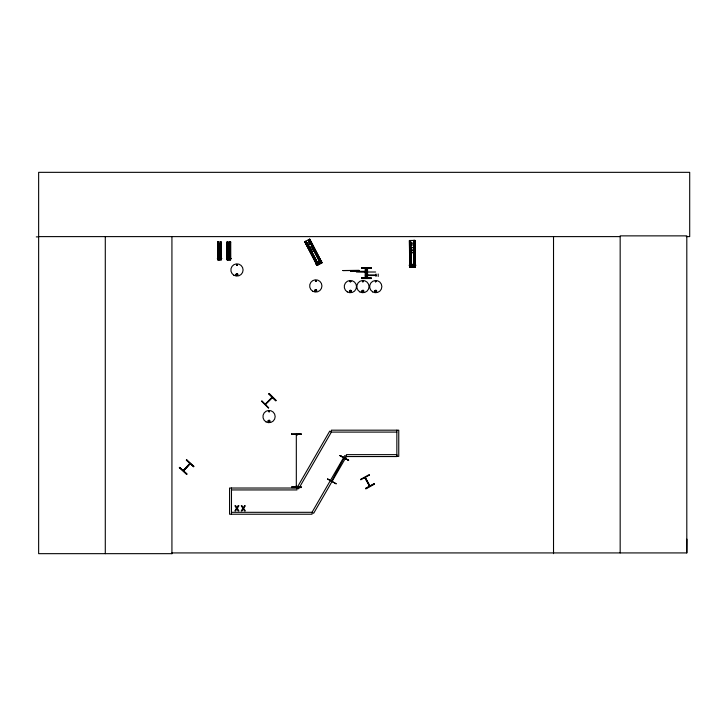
<?xml version="1.0" encoding="UTF-8"?>
<svg xmlns="http://www.w3.org/2000/svg" width="726" height="726" viewBox="0 0 726 726"><rect width="100%" height="100%" fill="white"/><g stroke="black" fill="none" stroke-linecap="round" stroke-linejoin="round"><path stroke-width="1.09" d="M686.306 236.612L689.7 236.612L689.7 172.334L38.641 172.334L38.641 553.666L172.026 553.666L171.935 552.922L686.805 552.922L686.905 539.137M343.843 458.315L344.387 458.097M296.317 434.429L296.671 435.518L296.662 434.429M296.208 486.139L296.707 485.957L296.662 487.028M296.752 486.919L296.653 486.039L296.217 486.819M236.721 264.808L237.275 264.872L236.749 265.008M269.527 411.606C268.511 409.528 268.511 413.448 269.573 411.333M269.636 421.162C267.567 423.222 269.455 418.666 269.464 421.579M350.077 281.506L350.667 281.434L350.132 281.579M350.849 281.634C350.077 279.564 349.533 283.312 350.921 281.506M349.796 291.199C351.647 289.039 350.395 293.731 349.805 290.863M362.392 281.506C363.799 279.882 363.209 283.113 362.465 281.634M362.637 281.588L363.236 281.506L362.682 281.443M362.292 291.026C363.644 293.631 363.545 288.785 362.365 291.353M375.215 281.506C376.994 280.227 375.451 282.723 375.415 281.851M375.469 281.588L376.059 281.506L375.505 281.443M376.422 291.199C374.444 293.005 375.787 289.456 376.268 290.908M296.272 434.638L296.716 435.319M412.867 266.723L412.132 266.732M183.197 470.575L183.941 469.776L183.451 470.811M365.024 477.762L369.625 486.275L364.96 477.744L365.45 477.517M237.447 264.999C235.378 266.17 237.81 262.993 237.22 265.299M237.538 274.718C235.197 276.297 237.665 272.186 237.393 274.982M268.792 411.324L269.201 411.733L268.919 411.252M375.251 290.908L375.905 291.761M331.954 480.73L332.172 481.329L331.873 480.73L343.997 458.006M183.261 470.457L189.831 463.333M369.107 485.258L369.697 485.149L369.171 485.159M370.033 485.975L365.314 477.481M271.515 397.803L271.869 398.147M316.182 281.216C316.336 279.074 314.467 281.779 316.046 281.261M268.638 420.753L268.547 421.461M179.331 467.78L179.703 467.381L186.954 474.005L186.582 474.414L179.367 467.753M190.012 463.633L183.633 470.693M268.829 393.855L269.219 393.474L276.161 400.416L275.771 400.806L268.829 393.855L275.871 400.707M265.308 404.083L271.969 397.285M266.986 402.83L270.98 398.846M296.281 486.066L296.317 486.928L296.317 434.538M319.095 263.892L319.585 263.52L318.705 263.139L319.195 262.658L318.523 262.975L319.195 262.576M349.968 290.781L350.676 290.69M363.345 291.616L362.782 291.761M375.342 290.781L375.905 290.636M219.361 259.518L219.796 258.819L219.306 258.801M369.398 475.067L360.795 479.795L360.559 479.378L369.171 474.65L369.407 475.085M365.595 488.444L374.18 483.67L374.444 484.151L365.859 488.925L365.595 488.444L374.244 483.788M304.738 241.785L309.766 239.144L322.054 262.739L317.026 265.38L304.766 241.776L317.135 265.326M306.327 244.009L310.683 241.74M307.162 245.606L311.518 243.337M308.405 248.002L312.761 245.733M309.503 250.125L313.868 247.856M310.755 252.521L315.111 250.252M316.109 262.794L320.465 260.525M315.737 263.865L321.545 260.834M315.837 264.046L321.645 261.015M319.041 263.965L319.739 263.638M366.013 272.64C368.109 272.096 365.831 274.918 365.986 272.713M350.676 291.707L349.814 291.353M362.637 290.69L363.436 290.908M318.66 262.93L319.131 262.712M412.214 266.705L412.813 266.587L412.214 266.487L412.813 266.378L412.259 265.643M228.636 259.518L228.672 258.81M315.801 280.535L315.719 281.134L315.864 280.59M413.348 240.424L414.119 240.424M415.363 267.014L409.691 267.095L409.4 240.497L414.691 240.433M409.809 243.192L414.727 243.137M409.836 244.989L414.746 244.934M409.863 247.693L414.773 247.639M409.881 250.089L414.791 250.034M409.909 252.784L414.818 252.739M410.045 264.373L414.954 264.318M409.228 265.153L415.78 265.09M409.237 265.362L415.78 265.289M412.114 265.625L412.894 265.616M412.132 267.086L412.903 267.077M291.571 433.966L301.399 433.858L301.399 434.402L291.58 434.466L291.571 433.921M291.58 434.393L301.399 434.329M291.58 487.055L301.399 486.992L301.408 487.536L291.58 487.554L291.58 487.055L301.399 487.064M36.3 236.885L38.641 236.876M38.641 236.612L620.167 236.612M228.1 259.763L226.948 259.763L226.948 242.021L230.741 242.003M217.927 243.818L221.203 243.818M227.202 243.818L230.478 243.818M217.927 245.025L221.203 245.025M227.202 245.025L230.478 245.025M217.927 246.822L221.203 246.822M227.202 246.822L230.478 246.822M217.927 248.419L221.203 248.419M227.202 248.419L230.478 248.419M217.927 250.225L221.203 250.225M227.202 250.225L230.478 250.225M217.927 257.948L221.203 257.948M227.202 257.948L230.478 257.948M217.383 258.456L221.748 258.456M226.657 258.456L231.031 258.456M217.383 258.592L221.748 258.592M226.657 258.592L231.031 258.592M228.581 258.801L229.098 258.774M218.825 259.763L217.673 259.763L217.691 242.021L221.457 242.003L221.385 259.745L217.927 259.745L217.927 242.021M219.306 259.772L219.824 259.772M228.581 259.772L229.098 259.772M361.521 267.595L371.34 267.595L371.34 268.139L361.521 268.139L361.521 267.595L371.34 267.64M361.521 268.003L371.34 268.003M365.777 271.243L366.73 271.243L366.73 271.778L365.777 271.742M366.73 271.342L350.622 271.342L366.73 271.687M356.384 272.005L375.623 272.005M365.886 272.504L366.975 272.504M365.886 272.912L366.975 272.912M365.886 273.185L366.975 273.185M365.886 273.593L366.975 273.593M376.014 274.954L367.828 274.954L367.828 275.508L376.014 275.508M365.396 275.1L367.828 275.1M365.396 275.372L367.828 275.372M361.521 278.031L371.34 277.958L371.34 278.512L361.521 278.512L361.521 277.958M361.521 278.094L371.34 278.094M361.521 278.466L371.34 278.466M396.85 432.097L331.365 432.097L329.713 431.144L296.97 487.854L298.622 488.807L331.365 432.097L331.365 430.182L398.755 430.182L398.755 456.382L396.85 456.382L396.85 430.182M231.476 489.941L296.97 489.941L296.97 488.026L229.57 488.026L229.57 514.226L312.026 514.226L312.026 512.311L344.768 455.601L346.42 456.554L396.823 456.554L396.823 454.648L346.42 454.648L346.42 456.554L313.677 513.273L312.026 512.311L231.476 512.311M365.405 478.416L365.786 478.116M369.743 486.139L365.015 477.644M265.48 404.4L272.359 397.567M339.922 455.674L348.616 460.248M296.716 434.638L296.662 435.418M186.419 460.03L193.67 466.655M179.612 467.48L186.909 474.06M266.369 403.656L265.789 403.456L266.179 403.747M268.729 407.849L261.886 400.806L261.496 401.188L268.475 408.103M309.657 239.199L321.945 262.794M309.467 239.299L321.745 262.903L309.376 239.344M309.185 239.444L321.373 263.093M309.412 240.578L321.101 263.239M308.623 239.743L320.901 263.338M310.392 243.818L308.26 239.934L310.283 243.872M312.951 248.737L311.327 245.833L312.842 248.791M313.977 250.706L319.513 261.56M313.868 250.76L319.494 261.569M320.193 263.71L318.868 264.4M307.298 242.956L310.855 249.853L307.189 243.01M311.908 251.804L317.516 262.63M311.799 251.858L317.425 262.676M305.927 241.168L318.215 264.763M305.61 241.331L317.87 264.945M305.319 241.486L317.707 265.026M317.362 265.208L305.083 241.613L317.326 265.226M414.954 240.415L415.245 267.014L415.081 240.406L414.31 240.415L414.6 267.023M415.027 267.014L414.737 240.415L414.982 267.014M414.428 240.415L414.691 264.799M414.392 264.808L414.147 242.638L414.047 244.853M414.074 247.076L414.265 264.808M413.729 240.424L414.02 267.023M413.403 242.647L413.521 244.862M413.448 247.076L413.584 250.406M413.602 252.621L413.639 264.818M413.275 267.032L411.778 267.05M411.125 242.693L411.179 244.907M411.179 247.121L411.234 250.452M411.234 252.666L411.397 264.863M411.034 242.693L411.052 244.907M411.079 247.13L411.116 250.452M411.143 252.666L411.27 264.863M410.816 242.693L410.834 244.916M410.862 247.13L410.898 250.452M410.925 252.675L411.052 264.863M410.735 240.478L411.025 267.077M410.499 242.702L410.589 250.461M410.607 252.675L410.744 264.863M410.381 242.702L410.644 264.872M410.199 242.702L410.462 267.086L410.081 242.702M409.782 240.487L410.126 267.095M409.428 240.497L409.809 267.095M686.805 552.922L686.805 235.868L620.167 235.868L620.167 552.922M553.521 236.612L553.521 553.666M378.192 274.001L378.192 276.461M376.014 274.001L376.014 276.461M367.519 268.139L367.519 277.958M367.474 268.139L367.474 277.958M367.111 268.139L367.047 277.958M366.975 268.139L366.975 277.958M231.476 488.026L231.476 514.226M230.659 242.003L230.741 259.745L227.202 259.745L227.238 242.021M230.514 242.003L230.478 259.745M230.451 259.745L230.305 242.003L230.224 259.745M230.024 242.003L230.097 259.745M229.67 243.11L229.607 258.637M229.343 259.745L228.345 259.745M228.091 243.128L228.1 257.548M228.018 243.128L228.018 257.548M227.846 242.021L227.81 259.763M227.592 242.021L227.592 259.763M227.447 242.021L227.465 259.763M227.383 242.021L227.383 259.763M227.029 242.021L227.029 259.763M220.949 243.11L220.949 259.745M220.804 243.11L220.822 258.637M220.74 243.11L220.74 258.637M220.532 242.003L220.595 259.745M220.386 243.11L220.323 258.637L220.305 243.11M220.069 259.745L219.061 259.745M218.807 243.128L218.825 257.548M218.744 243.128L218.744 257.548M218.562 242.021L218.535 259.763M218.109 242.021L218.109 259.763M217.755 242.021L217.755 259.763M171.926 236.612L171.926 553.666M105.288 236.612L105.288 553.666M218.862 249.136C219.751 251.913 221.022 247.167 218.862 249.136M228.136 249.136C229.026 251.913 230.296 247.167 228.136 249.136M236.122 274.337C237.202 277.713 238.745 271.951 236.122 274.337M268.203 420.935C269.282 424.311 270.825 418.557 268.203 420.935M314.948 290.3C316.028 293.676 317.571 287.923 314.948 290.3M315.157 290.355C315.973 292.905 317.135 288.567 315.157 290.355M349.524 290.972C350.613 294.348 352.155 288.585 349.524 290.972M362.074 290.972C363.163 294.348 364.706 288.585 362.074 290.972M374.897 290.972C375.986 294.348 377.529 288.585 374.897 290.972M327.571 478.96L336.138 483.779L327.571 478.96M340.013 455.492L348.58 460.311L340.013 455.492M238.182 505.741L236.93 507.783L235.687 505.741L234.897 505.741L236.495 508.336L234.852 510.932L235.596 510.932L236.885 508.853L238.146 510.932L238.936 510.932L237.311 508.3L238.936 505.741L238.182 505.741M244.562 505.741L243.301 507.783L242.057 505.741L241.268 505.741L242.874 508.336L241.223 510.932L241.967 510.932L243.255 508.853L244.517 510.932L245.306 510.932L243.682 508.3L245.306 505.741L244.562 505.741M186.7 459.73L186.328 460.13L193.579 466.754L193.951 466.355L186.664 459.758M190.103 463.569L183.633 470.757L190.103 463.569M359.134 270.435L342.908 270.544L359.134 270.435M365.886 277.958L365.886 268.139L365.813 277.958M365.387 277.958L365.387 268.139L365.341 277.958M229.87 259.745L229.87 242.003L229.843 259.745M221.23 259.745L221.23 242.003L221.203 259.745M218.39 257.548L218.39 243.128L218.326 257.548M233.917 275.263A6.117 6.117 0 0 0 243.092 269.972A6.117 6.117 0 0 0 233.917 264.672A6.117 6.117 0 0 0 233.917 275.263M236.504 275.39A0.953 0.953 0 0 0 237.928 274.564A0.953 0.953 0 0 0 236.504 273.738A0.953 0.953 0 0 0 236.504 275.39M312.734 291.253A6.135 6.135 0 0 0 321.936 285.935A6.135 6.135 0 0 0 312.734 280.626A6.135 6.135 0 0 0 312.734 291.253M315.129 291.199A0.953 0.953 0 0 0 316.717 290.772A0.953 0.953 0 0 0 315.556 289.61A0.953 0.953 0 0 0 315.129 291.199M411.588 252.194A1.089 1.089 0 0 0 413.412 251.686A1.089 1.089 0 0 0 412.059 250.361A1.089 1.089 0 0 0 411.588 252.194M311.726 251.114A1.089 1.089 0 0 0 313.396 250.243A1.089 1.089 0 0 0 311.808 249.227A1.089 1.089 0 0 0 311.726 251.114M347.318 291.916A6.126 6.126 0 0 0 356.511 286.607A6.126 6.126 0 0 0 347.318 281.298A6.126 6.126 0 0 0 347.318 291.916M349.905 292.024A0.953 0.953 0 0 0 351.33 291.199A0.953 0.953 0 0 0 349.905 290.373A0.953 0.953 0 0 0 349.905 292.024M372.701 291.906A6.117 6.117 0 0 0 381.867 286.607A6.117 6.117 0 0 0 372.701 281.316A6.117 6.117 0 0 0 372.701 291.906M375.278 292.024A0.953 0.953 0 0 0 376.703 291.199A0.953 0.953 0 0 0 375.278 290.373A0.953 0.953 0 0 0 375.278 292.024M359.878 291.906A6.117 6.117 0 0 0 369.044 286.607A6.117 6.117 0 0 0 359.878 281.316A6.117 6.117 0 0 0 359.878 291.906M362.455 292.024A0.953 0.953 0 0 0 363.88 291.199A0.953 0.953 0 0 0 362.455 290.373A0.953 0.953 0 0 0 362.455 292.024M265.997 421.87A6.117 6.117 0 0 0 275.172 416.579A6.117 6.117 0 0 0 265.997 411.279A6.117 6.117 0 0 0 265.997 421.87M268.575 421.988A0.953 0.953 0 0 0 270.008 421.162A0.953 0.953 0 0 0 268.575 420.345A0.953 0.953 0 0 0 268.575 421.988"/></g></svg>
